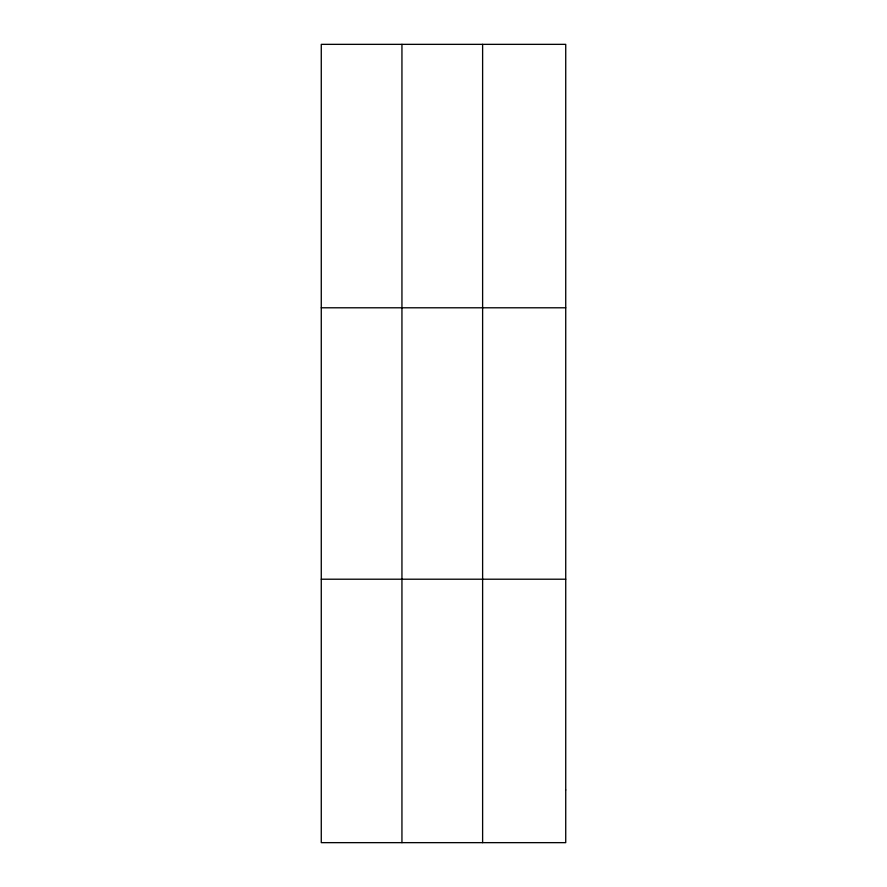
<?xml version="1.0" encoding="UTF-8"?>
<svg xmlns="http://www.w3.org/2000/svg" width="887" height="887" viewBox="0 0 887 887"><rect width="100%" height="100%" fill="white"/><g stroke="black" fill="none" stroke-linecap="round" stroke-linejoin="round"><path stroke-width="1.33" d="M401.944 842.65L401.944 44.35M482.617 842.65L482.617 44.35M321.271 307.789L565.729 307.789M321.271 579.211L565.729 579.211M565.729 789.962L565.729 842.65L321.271 842.65L321.271 44.35L565.729 44.35L565.729 789.962"/></g></svg>
